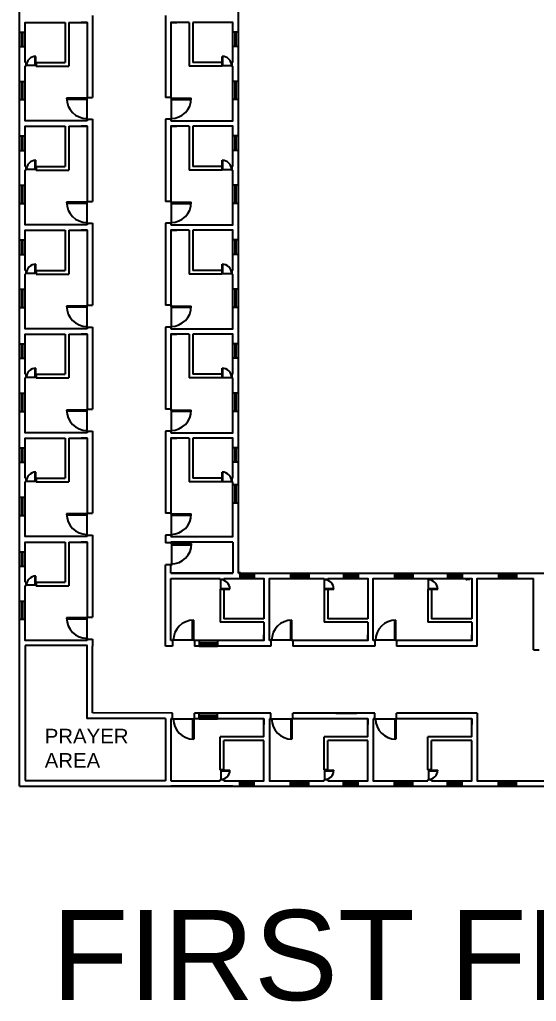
# Model space of a CAD drawing. Header units: inches. Extents: x 2900 to 18472, y 1216 to 4690.
# Drawn here: x 8140 to 8990, y 1216 to 2832 of the extents above; entities that cross this region are included whole.
import ezdxf

# ---------------------------------------------------------------- set-up
doc = ezdxf.new("R2010")
doc.units = ezdxf.units.IN
doc.header["$MEASUREMENT"] = 0
for name, color, linetype in [('Door', 32, 'Continuous'), ('Stairs', 3, 'Continuous'), ('Ventilator', 160, 'Continuous'), ('Windows', 10, 'Continuous')]:
    doc.layers.add(name, color=color, linetype=linetype)
doc.styles.get("Standard").update_dxf_attribs({"font": 'arial.ttf'})

msp = doc.modelspace()

# ---------------------------------------------------------------- linework, layer by layer
for p, q in [((8139.7523, 1570.4378), (8139.7523, 4570.8757)), ((8499.7523, 2032), (8499.7523, 4179.1055)), ((8214.7523, 2827), (8214.7523, 2761)), ((8220.7523, 2827), (8220.7523, 2755)), ((8250.7523, 2827), (8241.2047, 2827)), ((8388.7523, 2827), (8398.2999, 2827)), ((8418.7523, 2827), (8418.7523, 2755)), ((8424.7523, 2827), (8424.7523, 2761)), ((8148.7523, 2761), (8150.2191, 2761)), ((8148.7523, 2755), (8150.2191, 2755)), ((8150.2191, 2761), (8150.2191, 2755)), ((8166.7523, 2761), (8214.7523, 2761)), ((8166.7523, 2761), (8166.7523, 2755)), ((8166.7523, 2755), (8220.7523, 2755)), ((8472.7523, 2755), (8418.7523, 2755)), ((8472.7523, 2761), (8424.7523, 2761)), ((8472.7523, 2761), (8472.7523, 2755)), ((8490.7523, 2761), (8489.2855, 2761)), ((8489.2855, 2761), (8489.2855, 2755)), ((8490.7523, 2755), (8489.2855, 2755)), ((8250.7523, 2703.494), (8259.7523, 2703.494)), ((8388.7523, 2703.494), (8379.7523, 2703.494)), ((8250.7523, 2667.494), (8259.7523, 2667.494)), ((8388.7523, 2667.494), (8379.7523, 2667.494)), ((8214.7523, 2656), (8214.7523, 2590)), ((8220.7523, 2656), (8220.7523, 2584)), ((8250.7523, 2656), (8241.2047, 2656)), ((8388.7523, 2656), (8398.2999, 2656)), ((8418.7523, 2656), (8418.7523, 2584)), ((8424.7523, 2656), (8424.7523, 2590)), ((8148.7523, 2590), (8150.2191, 2590)), ((8150.2191, 2590), (8150.2191, 2584)), ((8166.7523, 2590), (8214.7523, 2590)), ((8166.7523, 2590), (8166.7523, 2584)), ((8472.7523, 2590), (8424.7523, 2590)), ((8472.7523, 2590), (8472.7523, 2584)), ((8490.7523, 2590), (8489.2855, 2590)), ((8489.2855, 2590), (8489.2855, 2584)), ((8148.7523, 2584), (8150.2191, 2584)), ((8166.7523, 2584), (8220.7523, 2584)), ((8472.7523, 2584), (8418.7523, 2584)), ((8490.7523, 2584), (8489.2855, 2584)), ((8250.7523, 2532.494), (8259.7523, 2532.494)), ((8388.7523, 2532.494), (8379.7523, 2532.494)), ((8250.7523, 2496.494), (8259.7523, 2496.494)), ((8388.7523, 2496.494), (8379.7523, 2496.494)), ((8214.7523, 2485), (8214.7523, 2419)), ((8220.7523, 2485), (8220.7523, 2413)), ((8250.7523, 2485), (8241.2047, 2485)), ((8388.7523, 2485), (8398.2999, 2485)), ((8418.7523, 2485), (8418.7523, 2413)), ((8424.7523, 2485), (8424.7523, 2419)), ((8148.7523, 2419), (8150.2191, 2419)), ((8148.7523, 2413), (8150.2191, 2413)), ((8150.2191, 2419), (8150.2191, 2413)), ((8166.7523, 2419), (8214.7523, 2419)), ((8166.7523, 2419), (8166.7523, 2413)), ((8166.7523, 2413), (8220.7523, 2413)), ((8472.7523, 2413), (8418.7523, 2413)), ((8472.7523, 2419), (8424.7523, 2419)), ((8472.7523, 2419), (8472.7523, 2413)), ((8490.7523, 2419), (8489.2855, 2419)), ((8489.2855, 2419), (8489.2855, 2413)), ((8490.7523, 2413), (8489.2855, 2413)), ((8250.7523, 2361.494), (8259.7523, 2361.494)), ((8388.7523, 2361.494), (8379.7523, 2361.494)), ((8214.7523, 2314), (8214.7523, 2248)), ((8220.7523, 2314), (8220.7523, 2242)), ((8250.7523, 2314), (8241.2047, 2314)), ((8250.7523, 2325.494), (8259.7523, 2325.494)), ((8388.7523, 2325.494), (8379.7523, 2325.494)), ((8388.7523, 2314), (8398.2999, 2314)), ((8418.7523, 2314), (8418.7523, 2242)), ((8424.7523, 2314), (8424.7523, 2248)), ((8148.7523, 2248), (8150.2191, 2248)), ((8150.2191, 2248), (8150.2191, 2242)), ((8166.7523, 2248), (8214.7523, 2248)), ((8166.7523, 2248), (8166.7523, 2242)), ((8472.7523, 2248), (8424.7523, 2248)), ((8472.7523, 2248), (8472.7523, 2242)), ((8490.7523, 2248), (8489.2855, 2248)), ((8489.2855, 2248), (8489.2855, 2242)), ((8148.7523, 2242), (8150.2191, 2242)), ((8166.7523, 2242), (8220.7523, 2242)), ((8472.7523, 2242), (8418.7523, 2242)), ((8490.7523, 2242), (8489.2855, 2242)), ((8250.7523, 2190.494), (8259.7523, 2190.494)), ((8388.7523, 2190.494), (8379.7523, 2190.494)), ((8250.7523, 2154.494), (8259.7523, 2154.494)), ((8388.7523, 2154.494), (8379.7523, 2154.494)), ((8214.7523, 2143), (8214.7523, 2077)), ((8220.7523, 2143), (8220.7523, 2071)), ((8250.7523, 2143), (8241.2047, 2143)), ((8388.7523, 2143), (8398.2999, 2143)), ((8418.7523, 2143), (8418.7523, 2071)), ((8424.7523, 2143), (8424.7523, 2077)), ((8148.7523, 2077), (8150.2191, 2077)), ((8148.7523, 2071), (8150.2191, 2071)), ((8150.2191, 2077), (8150.2191, 2071)), ((8166.7523, 2077), (8214.7523, 2077)), ((8166.7523, 2077), (8166.7523, 2071)), ((8166.7523, 2071), (8220.7523, 2071)), ((8472.7523, 2071), (8418.7523, 2071)), ((8472.7523, 2077), (8424.7523, 2077)), ((8472.7523, 2077), (8472.7523, 2071)), ((8490.7523, 2077), (8489.2855, 2077)), ((8489.2855, 2077), (8489.2855, 2071)), ((8490.7523, 2071), (8489.2855, 2071)), ((8250.7523, 2019.494), (8259.7523, 2019.494)), ((8388.7523, 2019.494), (8379.7523, 2019.494)), ((8499.7523, 2015.9619), (8499.7523, 2023)), ((8214.7523, 1972), (8214.7523, 1906)), ((8220.7523, 1972), (8220.7523, 1900)), ((8250.7523, 1972), (8241.2047, 1972)), ((8250.7523, 1983.494), (8259.7523, 1983.494)), ((8388.7523, 1983.494), (8379.7523, 1983.494)), ((8388.7523, 1970.778), (8379.7523, 1970.778)), ((8388.7523, 1972), (8398.2999, 1972)), ((8388.7523, 1972), (8388.7523, 1970.778)), ((8490.7523, 1972), (8490.7523, 1921)), ((8379.7523, 1912), (8379.7523, 1934.778)), ((8389.2576, 1934.778), (8379.7523, 1934.778)), ((8388.7523, 1921), (8388.7523, 1934.778)), ((8148.7523, 1906), (8150.2191, 1906)), ((8150.2191, 1906), (8150.2191, 1900)), ((8166.7523, 1906), (8214.7523, 1906)), ((8166.7523, 1906), (8166.7523, 1900)), ((8490.7523, 1921), (8388.7523, 1921)), ((8388.7523, 1810), (8388.7523, 1912)), ((8469.7523, 1912), (8469.7523, 1910.5332)), ((8475.7523, 1910.5332), (8469.7523, 1910.5332)), ((8475.7523, 1912), (8475.7523, 1910.5332)), ((8640.7523, 1912), (8640.7523, 1910.5332)), ((8646.7523, 1910.5332), (8640.7523, 1910.5332)), ((8646.7523, 1912), (8646.7523, 1910.5332)), ((8811.7523, 1912), (8811.7523, 1910.5332)), ((8817.7523, 1910.5332), (8811.7523, 1910.5332)), ((8817.7523, 1912), (8817.7523, 1910.5332)), ((8874.7523, 1912), (8874.7523, 1910.5332)), ((8880.7523, 1910.5332), (8874.7523, 1910.5332)), ((8880.7523, 1912), (8883.7523, 1912)), ((8880.7523, 1912), (8880.7523, 1910.5332)), ((8892.7523, 1912), (8985.7523, 1912)), ((8148.7523, 1900), (8150.2191, 1900)), ((8166.7523, 1900), (8220.7523, 1900)), ((8469.7523, 1894), (8469.7523, 1840)), ((8475.7523, 1894), (8469.7523, 1894)), ((8475.7523, 1894), (8475.7523, 1846)), ((8640.7523, 1894), (8640.7523, 1840)), ((8646.7523, 1894), (8640.7523, 1894)), ((8646.7523, 1894), (8646.7523, 1846)), ((8811.7523, 1894), (8811.7523, 1840)), ((8817.7523, 1894), (8811.7523, 1894)), ((8817.7523, 1894), (8817.7523, 1846)), ((8250.7523, 1848.494), (8259.7523, 1848.494)), ((8541.7523, 1846), (8475.7523, 1846)), ((8712.7523, 1846), (8646.7523, 1846)), ((8883.7523, 1846), (8817.7523, 1846)), ((8541.7523, 1840), (8469.7523, 1840)), ((8712.7523, 1840), (8640.7523, 1840)), ((8883.7523, 1840), (8811.7523, 1840)), ((8250.7523, 1812.494), (8259.7523, 1812.494)), ((8391.4677, 1810), (8391.4677, 1801)), ((8427.4677, 1810), (8427.4677, 1801)), ((8541.7523, 1810), (8541.7523, 1819.5476)), ((8553.2463, 1810), (8553.2463, 1801)), ((8589.2463, 1810), (8589.2463, 1801)), ((8712.7523, 1810), (8712.7523, 1819.5476)), ((8724.2463, 1810), (8724.2463, 1801)), ((8724.2463, 1810), (8724.2463, 1801)), ((8760.2463, 1810), (8760.2463, 1801)), ((8883.7523, 1810), (8883.7523, 1819.5476)), ((8148.7523, 1801.8757), (8148.7523, 1579.8757)), ((8388.7523, 1681.4378), (8388.7523, 1579.4378)), ((8391.4677, 1681.4378), (8391.4677, 1690.4378)), ((8427.4677, 1681.4378), (8427.4677, 1690.4378)), ((8541.7523, 1681.4378), (8541.7523, 1671.8903)), ((8553.2463, 1681.4378), (8553.2463, 1690.4378)), ((8589.2463, 1681.4378), (8589.2463, 1690.4378)), ((8660.2534, 1690.4378), (8694.5433, 1690.4378)), ((8712.7523, 1681.4378), (8712.7523, 1671.8903)), ((8724.2463, 1681.4378), (8724.2463, 1690.4378)), ((8760.2463, 1681.4378), (8760.2463, 1690.4378)), ((8883.7523, 1681.4378), (8883.7523, 1671.8903)), ((8541.7523, 1651.4378), (8469.7523, 1651.4378)), ((8469.7523, 1597.4378), (8469.7523, 1651.4378)), ((8712.7523, 1651.4378), (8640.7523, 1651.4378)), ((8640.7523, 1597.4378), (8640.7523, 1651.4378)), ((8883.7523, 1651.4378), (8811.7523, 1651.4378)), ((8811.7523, 1597.4378), (8811.7523, 1651.4378)), ((8541.7523, 1645.4378), (8475.7523, 1645.4378)), ((8475.7523, 1597.4378), (8475.7523, 1645.4378)), ((8712.7523, 1645.4378), (8646.7523, 1645.4378)), ((8646.7523, 1597.4378), (8646.7523, 1645.4378)), ((8883.7523, 1645.4378), (8817.7523, 1645.4378)), ((8817.7523, 1597.4378), (8817.7523, 1645.4378)), ((8475.7523, 1597.4378), (8469.7523, 1597.4378)), ((8646.7523, 1597.4378), (8640.7523, 1597.4378)), ((8817.7523, 1597.4378), (8811.7523, 1597.4378)), ((8148.7523, 1579.8757), (8379.7523, 1579.8757)), ((8490.7523, 1570.4378), (8388.7523, 1570.4378)), ((8469.7523, 1579.4378), (8469.7523, 1580.9046)), ((8475.7523, 1580.9046), (8469.7523, 1580.9046)), ((8475.7523, 1579.4378), (8475.7523, 1580.9046)), ((8640.7523, 1579.4378), (8640.7523, 1580.9046)), ((8646.7523, 1580.9046), (8640.7523, 1580.9046)), ((8646.7523, 1579.4378), (8646.7523, 1580.9046)), ((8811.7523, 1579.4378), (8811.7523, 1580.9046)), ((8817.7523, 1580.9046), (8811.7523, 1580.9046)), ((8817.7523, 1579.4378), (8817.7523, 1580.9046)), ((8892.7523, 1579.4378), (9004.9898, 1579.4378))]:
    msp.add_line(p, q)
for points in [[(8139.7523, 2827), (8139.7523, 2998)], [(8499.7523, 2827), (8499.7523, 2998)], [(8139.7523, 2656), (8139.7523, 2827)], [(8148.7523, 2761), (8148.7523, 2827), (8178.7523, 2827)], [(8148.7523, 2827), (8214.7523, 2827)], [(8175.2975, 2827), (8178.7523, 2827)], [(8220.7523, 2827), (8250.7523, 2827)], [(8241.2047, 2827), (8250.7523, 2827), (8250.7523, 2755)], [(8259.7523, 2838.494), (8259.7523, 2827)], [(8259.7523, 2827), (8259.7523, 2703.494)], [(8379.7523, 2838.494), (8379.7523, 2827)], [(8379.7523, 2827), (8379.7523, 2703.494)], [(8418.7523, 2827), (8388.7523, 2827)], [(8398.2999, 2827), (8388.7523, 2827), (8388.7523, 2755)], [(8490.7523, 2827), (8424.7523, 2827)], [(8490.7523, 2761), (8490.7523, 2827), (8460.7523, 2827)], [(8464.2071, 2827), (8460.7523, 2827)], [(8499.7523, 2656), (8499.7523, 2827)], [(8250.7523, 2665), (8148.7523, 2665), (8148.7523, 2755)], [(8250.7523, 2755), (8250.7523, 2702.2721)], [(8388.7523, 2665), (8490.7523, 2665), (8490.7523, 2755)], [(8388.7523, 2755), (8388.7523, 2702.2721)], [(8250.7523, 2668.6953), (8250.7523, 2665)], [(8259.7523, 2667.494), (8259.7523, 2656)], [(8379.7523, 2667.494), (8379.7523, 2656)], [(8388.7523, 2668.6953), (8388.7523, 2665)], [(8139.7523, 2485), (8139.7523, 2656)], [(8148.7523, 2590), (8148.7523, 2656), (8178.7523, 2656)], [(8148.7523, 2656), (8214.7523, 2656)], [(8175.2975, 2656), (8178.7523, 2656)], [(8220.7523, 2656), (8250.7523, 2656)], [(8241.2047, 2656), (8250.7523, 2656), (8250.7523, 2584)], [(8259.7523, 2656), (8259.7523, 2532.494)], [(8379.7523, 2656), (8379.7523, 2532.494)], [(8418.7523, 2656), (8388.7523, 2656)], [(8398.2999, 2656), (8388.7523, 2656), (8388.7523, 2584)], [(8490.7523, 2656), (8424.7523, 2656)], [(8490.7523, 2590), (8490.7523, 2656), (8460.7523, 2656)], [(8464.2071, 2656), (8460.7523, 2656)], [(8499.7523, 2485), (8499.7523, 2656)], [(8250.7523, 2494), (8148.7523, 2494), (8148.7523, 2584)], [(8250.7523, 2584), (8250.7523, 2531.2721)], [(8388.7523, 2494), (8490.7523, 2494), (8490.7523, 2584)], [(8388.7523, 2584), (8388.7523, 2531.2721)], [(8250.7523, 2497.6953), (8250.7523, 2494)], [(8259.7523, 2496.494), (8259.7523, 2485)], [(8379.7523, 2496.494), (8379.7523, 2485)], [(8388.7523, 2497.6953), (8388.7523, 2494)], [(8139.7523, 2314), (8139.7523, 2485)], [(8148.7523, 2419), (8148.7523, 2485), (8178.7523, 2485)], [(8148.7523, 2485), (8214.7523, 2485)], [(8175.2975, 2485), (8178.7523, 2485)], [(8220.7523, 2485), (8250.7523, 2485)], [(8241.2047, 2485), (8250.7523, 2485), (8250.7523, 2413)], [(8259.7523, 2485), (8259.7523, 2361.494)], [(8379.7523, 2485), (8379.7523, 2361.494)], [(8418.7523, 2485), (8388.7523, 2485)], [(8398.2999, 2485), (8388.7523, 2485), (8388.7523, 2413)], [(8490.7523, 2485), (8424.7523, 2485)], [(8490.7523, 2419), (8490.7523, 2485), (8460.7523, 2485)], [(8464.2071, 2485), (8460.7523, 2485)], [(8499.7523, 2314), (8499.7523, 2485)], [(8250.7523, 2323), (8148.7523, 2323), (8148.7523, 2413)], [(8250.7523, 2413), (8250.7523, 2360.2721)], [(8388.7523, 2323), (8490.7523, 2323), (8490.7523, 2413)], [(8388.7523, 2413), (8388.7523, 2360.2721)], [(8250.7523, 2326.6953), (8250.7523, 2323)], [(8388.7523, 2326.6953), (8388.7523, 2323)], [(8139.7523, 2143), (8139.7523, 2314)], [(8148.7523, 2248), (8148.7523, 2314), (8178.7523, 2314)], [(8148.7523, 2314), (8214.7523, 2314)], [(8175.2975, 2314), (8178.7523, 2314)], [(8220.7523, 2314), (8250.7523, 2314)], [(8241.2047, 2314), (8250.7523, 2314), (8250.7523, 2242)], [(8259.7523, 2325.494), (8259.7523, 2314)], [(8259.7523, 2314), (8259.7523, 2190.494)], [(8379.7523, 2325.494), (8379.7523, 2314)], [(8379.7523, 2314), (8379.7523, 2190.494)], [(8418.7523, 2314), (8388.7523, 2314)], [(8398.2999, 2314), (8388.7523, 2314), (8388.7523, 2242)], [(8490.7523, 2314), (8424.7523, 2314)], [(8490.7523, 2248), (8490.7523, 2314), (8460.7523, 2314)], [(8464.2071, 2314), (8460.7523, 2314)], [(8499.7523, 2143), (8499.7523, 2314)], [(8250.7523, 2152), (8148.7523, 2152), (8148.7523, 2242)], [(8250.7523, 2242), (8250.7523, 2189.2721)], [(8388.7523, 2152), (8490.7523, 2152), (8490.7523, 2242)], [(8388.7523, 2242), (8388.7523, 2189.2721)], [(8250.7523, 2155.6953), (8250.7523, 2152)], [(8259.7523, 2154.494), (8259.7523, 2143)], [(8379.7523, 2154.494), (8379.7523, 2143)], [(8388.7523, 2155.6953), (8388.7523, 2152)], [(8139.7523, 1972), (8139.7523, 2143)], [(8148.7523, 2077), (8148.7523, 2143), (8178.7523, 2143)], [(8148.7523, 2143), (8214.7523, 2143)], [(8175.2975, 2143), (8178.7523, 2143)], [(8220.7523, 2143), (8250.7523, 2143)], [(8241.2047, 2143), (8250.7523, 2143), (8250.7523, 2071)], [(8259.7523, 2143), (8259.7523, 2019.494)], [(8379.7523, 2143), (8379.7523, 2019.494)], [(8418.7523, 2143), (8388.7523, 2143)], [(8398.2999, 2143), (8388.7523, 2143), (8388.7523, 2071)], [(8490.7523, 2143), (8424.7523, 2143)], [(8490.7523, 2077), (8490.7523, 2143), (8460.7523, 2143)], [(8464.2071, 2143), (8460.7523, 2143)], [(8499.7523, 2032), (8499.7523, 2143)], [(8250.7523, 1981), (8148.7523, 1981), (8148.7523, 2071)], [(8250.7523, 2071), (8250.7523, 2018.2721)], [(8388.7523, 1981), (8490.7523, 1981), (8490.7523, 2071)], [(8388.7523, 2071), (8388.7523, 2018.2721)], [(8499.7523, 1921), (8499.7523, 2032)], [(8139.7523, 1801), (8139.7523, 1972)], [(8148.7523, 1906), (8148.7523, 1972), (8178.7523, 1972)], [(8148.7523, 1972), (8214.7523, 1972)], [(8175.2975, 1972), (8178.7523, 1972)], [(8220.7523, 1972), (8250.7523, 1972)], [(8241.2047, 1972), (8250.7523, 1972), (8250.7523, 1900)], [(8250.7523, 1984.6953), (8250.7523, 1981)], [(8259.7523, 1983.494), (8259.7523, 1972)], [(8259.7523, 1972), (8259.7523, 1848.494)], [(8379.7523, 1983.494), (8379.7523, 1970.778)], [(8388.7523, 1984.6953), (8388.7523, 1981)], [(8490.7523, 1972), (8388.7523, 1972)], [(8418.7523, 1972), (8388.7523, 1972)], [(8464.2071, 1972), (8460.7523, 1972)], [(8379.7523, 1801), (8379.7523, 1912)], [(8388.7523, 1921), (8490.7523, 1921)], [(8388.7523, 1912), (8469.7523, 1912)], [(8475.7523, 1912), (8541.7523, 1912), (8541.7523, 1882)], [(8503.4476, 1921), (8499.7523, 1921)], [(8499.7523, 1921), (8541.7523, 1921)], [(8541.7523, 1921), (8712.7523, 1921)], [(8541.7523, 1912), (8541.7523, 1846)], [(8550.7523, 1810), (8550.7523, 1912), (8640.7523, 1912)], [(8646.7523, 1912), (8712.7523, 1912), (8712.7523, 1882)], [(8712.7523, 1921), (8883.7523, 1921)], [(8712.7523, 1912), (8712.7523, 1846)], [(8721.7523, 1810), (8721.7523, 1912), (8811.7523, 1912)], [(8721.7523, 1810), (8721.7523, 1912), (8811.7523, 1912)], [(8817.7523, 1912), (8883.7523, 1912), (8883.7523, 1882)], [(8883.7523, 1921), (9195.7523, 1921)], [(8883.7523, 1912), (8883.7523, 1846)], [(8892.7523, 1912), (8985.7523, 1912)], [(8892.7523, 1801), (8892.7523, 1912), (8982.7523, 1912)], [(8250.7523, 1810), (8148.7523, 1810), (8148.7523, 1900)], [(8250.7523, 1900), (8250.7523, 1847.2721)], [(8541.7523, 1885.4548), (8541.7523, 1882)], [(8712.7523, 1885.4548), (8712.7523, 1882)], [(8883.7523, 1885.4548), (8883.7523, 1882)], [(8541.7523, 1840), (8541.7523, 1810)], [(8712.7523, 1840), (8712.7523, 1810)], [(8883.7523, 1840), (8883.7523, 1810)], [(8250.7523, 1813.6953), (8250.7523, 1810)], [(8259.7523, 1812.494), (8259.7523, 1801)], [(8391.4677, 1810), (8388.7523, 1810)], [(8469.7523, 1810), (8427.4677, 1810)], [(8541.7523, 1819.5476), (8541.7523, 1810), (8469.7523, 1810)], [(8554.4476, 1810), (8550.7523, 1810)], [(8640.7523, 1810), (8588.0244, 1810)], [(8712.7523, 1819.5476), (8712.7523, 1810), (8640.7523, 1810)], [(8725.4476, 1810), (8721.7523, 1810)], [(8725.4476, 1810), (8721.7523, 1810)], [(8811.7523, 1810), (8759.0244, 1810)], [(8883.7523, 1819.5476), (8883.7523, 1810), (8811.7523, 1810)], [(8379.7523, 1681.8757), (8250.7523, 1681.8757), (8250.7523, 1801.8757), (8148.7523, 1801.8757)], [(8259.7523, 1690.8757), (8259.7523, 1801)], [(8391.4677, 1801), (8379.7523, 1801)], [(8541.7523, 1801), (8427.4677, 1801)], [(8553.2463, 1801), (8541.7523, 1801)], [(8712.7523, 1801), (8589.2463, 1801)], [(8724.2463, 1801), (8712.7523, 1801)], [(8883.7523, 1801), (8760.2463, 1801)], [(8892.7523, 1801), (8883.7523, 1801)], [(8391.4677, 1690.4378), (8259.7523, 1690.8757)], [(8379.7523, 1681.8757), (8379.7523, 1579.4378)], [(8391.4677, 1681.4378), (8388.7523, 1681.4378)], [(8541.7523, 1690.4378), (8427.4677, 1690.4378)], [(8469.7523, 1681.4378), (8427.4677, 1681.4378)], [(8541.7523, 1671.8903), (8541.7523, 1681.4378), (8469.7523, 1681.4378)], [(8553.2463, 1690.4378), (8541.7523, 1690.4378)], [(8541.7523, 1651.4378), (8541.7523, 1681.4378)], [(8550.7523, 1681.4378), (8550.7523, 1579.4378), (8640.7523, 1579.4378)], [(8554.4476, 1681.4378), (8550.7523, 1681.4378)], [(8640.7523, 1681.4378), (8588.0244, 1681.4378)], [(8712.7523, 1690.4378), (8589.2463, 1690.4378)], [(8712.7523, 1671.8903), (8712.7523, 1681.4378), (8640.7523, 1681.4378)], [(8724.2463, 1690.4378), (8712.7523, 1690.4378)], [(8712.7523, 1651.4378), (8712.7523, 1681.4378)], [(8721.7523, 1681.4378), (8721.7523, 1579.4378), (8811.7523, 1579.4378)], [(8725.4476, 1681.4378), (8721.7523, 1681.4378)], [(8811.7523, 1681.4378), (8759.0244, 1681.4378)], [(8883.7523, 1690.4378), (8760.2463, 1690.4378)], [(8892.7523, 1690.4378), (8760.2463, 1690.4378)], [(8883.7523, 1671.8903), (8883.7523, 1681.4378), (8811.7523, 1681.4378)], [(8883.7523, 1651.4378), (8883.7523, 1681.4378)], [(8892.7523, 1690.4378), (8892.7523, 1579.4378), (8982.7523, 1579.4378)], [(8541.7523, 1579.4378), (8541.7523, 1645.4378)], [(8712.7523, 1579.4378), (8712.7523, 1645.4378)], [(8883.7523, 1579.4378), (8883.7523, 1645.4378)], [(8475.7523, 1579.4378), (8541.7523, 1579.4378), (8541.7523, 1609.4378)], [(8541.7523, 1605.983), (8541.7523, 1609.4378)], [(8646.7523, 1579.4378), (8712.7523, 1579.4378), (8712.7523, 1609.4378)], [(8712.7523, 1605.983), (8712.7523, 1609.4378)], [(8817.7523, 1579.4378), (8883.7523, 1579.4378), (8883.7523, 1609.4378)], [(8883.7523, 1605.983), (8883.7523, 1609.4378)], [(8139.7523, 1570.4378), (8541.7523, 1570.4378)], [(8139.7523, 1570.4378), (8541.7523, 1570.4378)], [(8388.7523, 1579.4378), (8469.7523, 1579.4378)], [(8541.7523, 1570.4378), (8712.7523, 1570.4378)], [(8712.7523, 1570.4378), (8883.7523, 1570.4378)], [(8883.7523, 1570.4378), (9184.755, 1570.4378)]]:
    msp.add_lwpolyline(points)
at = {"layer": 'Door'}
for p, q in [((8165.2726, 2755.9093), (8165.2726, 2771.0975)), ((8166.1911, 2755.9093), (8166.1911, 2771.0975)), ((8473.3135, 2755.9093), (8473.3135, 2771.0975)), ((8474.232, 2755.9093), (8474.232, 2771.0975)), ((8166.1911, 2755.9093), (8150.7803, 2755.9093)), ((8473.3135, 2755.9093), (8488.7243, 2755.9093)), ((8250.247, 2702.2721), (8217.1756, 2702.2721)), ((8250.247, 2700.2721), (8217.1756, 2700.2721)), ((8250.247, 2702.2721), (8250.247, 2668.716)), ((8389.2576, 2702.2721), (8422.3291, 2702.2721)), ((8389.2576, 2702.2721), (8389.2576, 2668.716)), ((8389.2576, 2700.2721), (8422.3291, 2700.2721)), ((8166.1911, 2584.9093), (8150.7803, 2584.9093)), ((8165.2726, 2584.9093), (8165.2726, 2600.0975)), ((8166.1911, 2584.9093), (8166.1911, 2600.0975)), ((8473.3135, 2584.9093), (8473.3135, 2600.0975)), ((8473.3135, 2584.9093), (8488.7243, 2584.9093)), ((8474.232, 2584.9093), (8474.232, 2600.0975)), ((8250.247, 2531.2721), (8217.1756, 2531.2721)), ((8250.247, 2529.2721), (8217.1756, 2529.2721)), ((8250.247, 2531.2721), (8250.247, 2497.716)), ((8389.2576, 2531.2721), (8422.3291, 2531.2721)), ((8389.2576, 2531.2721), (8389.2576, 2497.716)), ((8389.2576, 2529.2721), (8422.3291, 2529.2721)), ((8165.2726, 2413.9093), (8165.2726, 2429.0975)), ((8166.1911, 2413.9093), (8166.1911, 2429.0975)), ((8473.3135, 2413.9093), (8473.3135, 2429.0975)), ((8474.232, 2413.9093), (8474.232, 2429.0975)), ((8166.1911, 2413.9093), (8150.7803, 2413.9093)), ((8473.3135, 2413.9093), (8488.7243, 2413.9093)), ((8250.247, 2360.2721), (8217.1756, 2360.2721)), ((8250.247, 2358.2721), (8217.1756, 2358.2721)), ((8250.247, 2360.2721), (8250.247, 2326.716)), ((8389.2576, 2360.2721), (8422.3291, 2360.2721)), ((8389.2576, 2360.2721), (8389.2576, 2326.716)), ((8389.2576, 2358.2721), (8422.3291, 2358.2721)), ((8165.2726, 2242.9093), (8165.2726, 2258.0975)), ((8166.1911, 2242.9093), (8166.1911, 2258.0975)), ((8473.3135, 2242.9093), (8473.3135, 2258.0975)), ((8474.232, 2242.9093), (8474.232, 2258.0975)), ((8166.1911, 2242.9093), (8150.7803, 2242.9093)), ((8473.3135, 2242.9093), (8488.7243, 2242.9093)), ((8250.247, 2189.2721), (8217.1756, 2189.2721)), ((8250.247, 2187.2721), (8217.1756, 2187.2721)), ((8250.247, 2189.2721), (8250.247, 2155.716)), ((8389.2576, 2189.2721), (8422.3291, 2189.2721)), ((8389.2576, 2189.2721), (8389.2576, 2155.716)), ((8389.2576, 2187.2721), (8422.3291, 2187.2721)), ((8165.2726, 2071.9093), (8165.2726, 2087.0975)), ((8166.1911, 2071.9093), (8166.1911, 2087.0975)), ((8473.3135, 2071.9093), (8473.3135, 2087.0975)), ((8474.232, 2071.9093), (8474.232, 2087.0975)), ((8166.1911, 2071.9093), (8150.7803, 2071.9093)), ((8473.3135, 2071.9093), (8488.7243, 2071.9093)), ((8250.247, 2018.2721), (8217.1756, 2018.2721)), ((8250.247, 2016.2721), (8217.1756, 2016.2721)), ((8250.247, 2018.2721), (8250.247, 1984.716)), ((8389.2576, 2018.2721), (8422.3291, 2018.2721)), ((8389.2576, 2018.2721), (8389.2576, 1984.716)), ((8389.2576, 2016.2721), (8422.3291, 2016.2721)), ((8389.7629, 1969.5561), (8422.8343, 1969.5561)), ((8389.7629, 1969.5561), (8389.7629, 1936)), ((8389.7629, 1967.5561), (8422.8343, 1967.5561)), ((8165.2726, 1900.9093), (8165.2726, 1916.0975)), ((8166.1911, 1900.9093), (8166.1911, 1916.0975)), ((8470.6616, 1894.5612), (8470.6616, 1909.972)), ((8641.6616, 1894.5612), (8641.6616, 1909.972)), ((8721.7523, 1912), (8883.7523, 1912)), ((8812.6616, 1894.5612), (8812.6616, 1909.972)), ((8892.7523, 1912), (8957.7142, 1912)), ((8166.1911, 1900.9093), (8150.7803, 1900.9093)), ((8470.6616, 1895.4797), (8485.8498, 1895.4797)), ((8470.6616, 1894.5612), (8485.8498, 1894.5612)), ((8641.6616, 1895.4797), (8656.8498, 1895.4797)), ((8641.6616, 1894.5612), (8656.8498, 1894.5612)), ((8812.6616, 1895.4797), (8827.8498, 1895.4797)), ((8812.6616, 1894.5612), (8827.8498, 1894.5612)), ((8250.247, 1847.2721), (8217.1756, 1847.2721)), ((8250.247, 1845.2721), (8217.1756, 1845.2721)), ((8250.247, 1847.2721), (8250.247, 1813.716)), ((8424.2458, 1810.5053), (8424.2458, 1843.5767)), ((8426.2458, 1810.5053), (8426.2458, 1843.5767)), ((8586.0244, 1810.5053), (8586.0244, 1843.5767)), ((8588.0244, 1810.5053), (8588.0244, 1843.5767)), ((8757.0244, 1810.5053), (8757.0244, 1843.5767)), ((8759.0244, 1810.5053), (8759.0244, 1843.5767)), ((8426.2458, 1810.5053), (8392.6897, 1810.5053)), ((8588.0244, 1810.5053), (8554.4683, 1810.5053)), ((8759.0244, 1810.5053), (8725.4683, 1810.5053)), ((8426.2458, 1680.9325), (8392.6897, 1680.9325)), ((8424.2458, 1680.9325), (8424.2458, 1647.8611)), ((8426.2458, 1680.9325), (8426.2458, 1647.8611)), ((8588.0244, 1680.9325), (8554.4683, 1680.9325)), ((8586.0244, 1680.9325), (8586.0244, 1647.8611)), ((8588.0244, 1680.9325), (8588.0244, 1647.8611)), ((8759.0244, 1680.9325), (8725.4683, 1680.9325)), ((8757.0244, 1680.9325), (8757.0244, 1647.8611)), ((8759.0244, 1680.9325), (8759.0244, 1647.8611)), ((8470.6616, 1596.8767), (8485.8498, 1596.8767)), ((8470.6616, 1596.8767), (8470.6616, 1581.4658)), ((8470.6616, 1595.9581), (8485.8498, 1595.9581)), ((8641.6616, 1596.8767), (8656.8498, 1596.8767)), ((8641.6616, 1596.8767), (8641.6616, 1581.4658)), ((8641.6616, 1595.9581), (8656.8498, 1595.9581)), ((8812.6616, 1596.8767), (8827.8498, 1596.8767)), ((8812.6616, 1596.8767), (8812.6616, 1581.4658)), ((8812.6616, 1595.9581), (8827.8498, 1595.9581))]:
    msp.add_line(p, q, dxfattribs=at)
for points in [[(8150.7803, 2756.1413), (8150.7803, 2755.6772), (8150.2191, 2755.6772), (8150.2191, 2756.1413)], [(8166.7523, 2756.1413), (8166.7523, 2755.6772), (8166.1911, 2755.6772), (8166.1911, 2756.1413)], [(8472.7523, 2756.1413), (8472.7523, 2755.6772), (8473.3135, 2755.6772), (8473.3135, 2756.1413)], [(8488.7243, 2756.1413), (8488.7243, 2755.6772), (8489.2855, 2755.6772), (8489.2855, 2756.1413)], [(8249.7417, 2703.494), (8250.7523, 2703.494), (8250.7523, 2702.2721), (8249.7417, 2702.2721)], [(8389.7629, 2703.494), (8388.7523, 2703.494), (8388.7523, 2702.2721), (8389.7629, 2702.2721)], [(8249.7417, 2668.716), (8250.7523, 2668.716), (8250.7523, 2667.494), (8249.7417, 2667.494)], [(8389.7629, 2668.716), (8388.7523, 2668.716), (8388.7523, 2667.494), (8389.7629, 2667.494)], [(8150.7803, 2585.1413), (8150.7803, 2584.6772), (8150.2191, 2584.6772), (8150.2191, 2585.1413)], [(8166.7523, 2585.1413), (8166.7523, 2584.6772), (8166.1911, 2584.6772), (8166.1911, 2585.1413)], [(8472.7523, 2585.1413), (8472.7523, 2584.6772), (8473.3135, 2584.6772), (8473.3135, 2585.1413)], [(8488.7243, 2585.1413), (8488.7243, 2584.6772), (8489.2855, 2584.6772), (8489.2855, 2585.1413)], [(8249.7417, 2532.494), (8250.7523, 2532.494), (8250.7523, 2531.2721), (8249.7417, 2531.2721)], [(8389.7629, 2532.494), (8388.7523, 2532.494), (8388.7523, 2531.2721), (8389.7629, 2531.2721)], [(8249.7417, 2497.716), (8250.7523, 2497.716), (8250.7523, 2496.494), (8249.7417, 2496.494)], [(8389.7629, 2497.716), (8388.7523, 2497.716), (8388.7523, 2496.494), (8389.7629, 2496.494)], [(8150.7803, 2414.1413), (8150.7803, 2413.6772), (8150.2191, 2413.6772), (8150.2191, 2414.1413)], [(8166.7523, 2414.1413), (8166.7523, 2413.6772), (8166.1911, 2413.6772), (8166.1911, 2414.1413)], [(8472.7523, 2414.1413), (8472.7523, 2413.6772), (8473.3135, 2413.6772), (8473.3135, 2414.1413)], [(8488.7243, 2414.1413), (8488.7243, 2413.6772), (8489.2855, 2413.6772), (8489.2855, 2414.1413)], [(8249.7417, 2361.494), (8250.7523, 2361.494), (8250.7523, 2360.2721), (8249.7417, 2360.2721)], [(8389.7629, 2361.494), (8388.7523, 2361.494), (8388.7523, 2360.2721), (8389.7629, 2360.2721)], [(8249.7417, 2326.716), (8250.7523, 2326.716), (8250.7523, 2325.494), (8249.7417, 2325.494)], [(8389.7629, 2326.716), (8388.7523, 2326.716), (8388.7523, 2325.494), (8389.7629, 2325.494)], [(8150.7803, 2243.1413), (8150.7803, 2242.6772), (8150.2191, 2242.6772), (8150.2191, 2243.1413)], [(8166.7523, 2243.1413), (8166.7523, 2242.6772), (8166.1911, 2242.6772), (8166.1911, 2243.1413)], [(8472.7523, 2243.1413), (8472.7523, 2242.6772), (8473.3135, 2242.6772), (8473.3135, 2243.1413)], [(8488.7243, 2243.1413), (8488.7243, 2242.6772), (8489.2855, 2242.6772), (8489.2855, 2243.1413)], [(8249.7417, 2190.494), (8250.7523, 2190.494), (8250.7523, 2189.2721), (8249.7417, 2189.2721)], [(8389.7629, 2190.494), (8388.7523, 2190.494), (8388.7523, 2189.2721), (8389.7629, 2189.2721)], [(8249.7417, 2155.716), (8250.7523, 2155.716), (8250.7523, 2154.494), (8249.7417, 2154.494)], [(8389.7629, 2155.716), (8388.7523, 2155.716), (8388.7523, 2154.494), (8389.7629, 2154.494)], [(8150.7803, 2072.1413), (8150.7803, 2071.6772), (8150.2191, 2071.6772), (8150.2191, 2072.1413)], [(8166.7523, 2072.1413), (8166.7523, 2071.6772), (8166.1911, 2071.6772), (8166.1911, 2072.1413)], [(8472.7523, 2072.1413), (8472.7523, 2071.6772), (8473.3135, 2071.6772), (8473.3135, 2072.1413)], [(8488.7243, 2072.1413), (8488.7243, 2071.6772), (8489.2855, 2071.6772), (8489.2855, 2072.1413)], [(8249.7417, 2019.494), (8250.7523, 2019.494), (8250.7523, 2018.2721), (8249.7417, 2018.2721)], [(8389.7629, 2019.494), (8388.7523, 2019.494), (8388.7523, 2018.2721), (8389.7629, 2018.2721)], [(8249.7417, 1984.716), (8250.7523, 1984.716), (8250.7523, 1983.494), (8249.7417, 1983.494)], [(8389.7629, 1984.716), (8388.7523, 1984.716), (8388.7523, 1983.494), (8389.7629, 1983.494)], [(8390.2682, 1970.778), (8389.2576, 1970.778), (8389.2576, 1969.5561), (8390.2682, 1969.5561)], [(8390.2682, 1936), (8389.2576, 1936), (8389.2576, 1934.778), (8390.2682, 1934.778)], [(8503.4683, 1922.0106), (8503.4683, 1921), (8502.2463, 1921), (8502.2463, 1922.0106)], [(8470.8936, 1909.972), (8470.4295, 1909.972), (8470.4295, 1910.5332), (8470.8936, 1910.5332)], [(8641.8936, 1909.972), (8641.4295, 1909.972), (8641.4295, 1910.5332), (8641.8936, 1910.5332)], [(8812.8936, 1909.972), (8812.4295, 1909.972), (8812.4295, 1910.5332), (8812.8936, 1910.5332)], [(8875.8936, 1909.972), (8875.4295, 1909.972), (8875.4295, 1910.5332), (8875.8936, 1910.5332)], [(8150.7803, 1901.1413), (8150.7803, 1900.6772), (8150.2191, 1900.6772), (8150.2191, 1901.1413)], [(8166.7523, 1901.1413), (8166.7523, 1900.6772), (8166.1911, 1900.6772), (8166.1911, 1901.1413)], [(8470.8936, 1894), (8470.4295, 1894), (8470.4295, 1894.5612), (8470.8936, 1894.5612)], [(8641.8936, 1894), (8641.4295, 1894), (8641.4295, 1894.5612), (8641.8936, 1894.5612)], [(8812.8936, 1894), (8812.4295, 1894), (8812.4295, 1894.5612), (8812.8936, 1894.5612)], [(8249.7417, 1848.494), (8250.7523, 1848.494), (8250.7523, 1847.2721), (8249.7417, 1847.2721)], [(8249.7417, 1813.716), (8250.7523, 1813.716), (8250.7523, 1812.494), (8249.7417, 1812.494)], [(8391.4677, 1811.0106), (8391.4677, 1810), (8392.6897, 1810), (8392.6897, 1811.0106)], [(8427.4677, 1811.0106), (8427.4677, 1810), (8426.2458, 1810), (8426.2458, 1811.0106)], [(8554.4683, 1811.0106), (8554.4683, 1810), (8553.2463, 1810), (8553.2463, 1811.0106)], [(8589.2463, 1811.0106), (8589.2463, 1810), (8588.0244, 1810), (8588.0244, 1811.0106)], [(8725.4683, 1811.0106), (8725.4683, 1810), (8724.2463, 1810), (8724.2463, 1811.0106)], [(8725.4683, 1811.0106), (8725.4683, 1810), (8724.2463, 1810), (8724.2463, 1811.0106)], [(8760.2463, 1811.0106), (8760.2463, 1810), (8759.0244, 1810), (8759.0244, 1811.0106)], [(8391.4677, 1680.4272), (8391.4677, 1681.4378), (8392.6897, 1681.4378), (8392.6897, 1680.4272)], [(8427.4677, 1680.4272), (8427.4677, 1681.4378), (8426.2458, 1681.4378), (8426.2458, 1680.4272)], [(8554.4683, 1680.4272), (8554.4683, 1681.4378), (8553.2463, 1681.4378), (8553.2463, 1680.4272)], [(8589.2463, 1680.4272), (8589.2463, 1681.4378), (8588.0244, 1681.4378), (8588.0244, 1680.4272)], [(8725.4683, 1680.4272), (8725.4683, 1681.4378), (8724.2463, 1681.4378), (8724.2463, 1680.4272)], [(8760.2463, 1680.4272), (8760.2463, 1681.4378), (8759.0244, 1681.4378), (8759.0244, 1680.4272)], [(8470.8936, 1597.4378), (8470.4295, 1597.4378), (8470.4295, 1596.8767), (8470.8936, 1596.8767)], [(8641.8936, 1597.4378), (8641.4295, 1597.4378), (8641.4295, 1596.8767), (8641.8936, 1596.8767)], [(8812.8936, 1597.4378), (8812.4295, 1597.4378), (8812.4295, 1596.8767), (8812.8936, 1596.8767)], [(8470.8936, 1581.4658), (8470.4295, 1581.4658), (8470.4295, 1580.9046), (8470.8936, 1580.9046)], [(8641.8936, 1581.4658), (8641.4295, 1581.4658), (8641.4295, 1580.9046), (8641.8936, 1580.9046)], [(8812.8936, 1581.4658), (8812.4295, 1581.4658), (8812.4295, 1580.9046), (8812.8936, 1580.9046)]]:
    msp.add_lwpolyline(points, close=True, dxfattribs=at)
for centre, radius, start, end in [((8166.1911, 2755.6772), 15.4203, 90, 180), ((8473.3135, 2755.6772), 15.4203, 0, 90), ((8250.7523, 2702.2721), 33.5767, 180, 270), ((8388.7523, 2702.2721), 33.5767, 270, 0), ((8166.1911, 2584.6772), 15.4203, 90, 180), ((8473.3135, 2584.6772), 15.4203, 0, 90), ((8250.7523, 2531.2721), 33.5767, 180, 270), ((8388.7523, 2531.2721), 33.5767, 270, 0), ((8166.1911, 2413.6772), 15.4203, 90, 180), ((8473.3135, 2413.6772), 15.4203, 0, 90), ((8250.7523, 2360.2721), 33.5767, 180, 270), ((8388.7523, 2360.2721), 33.5767, 270, 0), ((8166.1911, 2242.6772), 15.4203, 90, 180), ((8473.3135, 2242.6772), 15.4203, 0, 90), ((8250.7523, 2189.2721), 33.5767, 180, 270), ((8388.7523, 2189.2721), 33.5767, 270, 0), ((8166.1911, 2071.6772), 15.4203, 90, 180), ((8473.3135, 2071.6772), 15.4203, 0, 90), ((8250.7523, 2018.2721), 33.5767, 180, 270), ((8388.7523, 2018.2721), 33.5767, 270, 0), ((8389.2576, 1969.5561), 33.5767, 270, 0), ((8166.1911, 1900.6772), 15.4203, 90, 180), ((8470.4295, 1894.5612), 15.4203, 0, 90), ((8641.4295, 1894.5612), 15.4203, 0, 90), ((8812.4295, 1894.5612), 15.4203, 0, 90), ((8250.7523, 1847.2721), 33.5767, 180, 270), ((8426.2458, 1810), 33.5767, 90, 180), ((8588.0244, 1810), 33.5767, 90, 180), ((8759.0244, 1810), 33.5767, 90, 180), ((8426.2458, 1681.4378), 33.5767, 180, 270), ((8588.0244, 1681.4378), 33.5767, 180, 270), ((8759.0244, 1681.4378), 33.5767, 180, 270), ((8470.4295, 1596.8767), 15.4203, 270, 0), ((8641.4295, 1596.8767), 15.4203, 270, 0), ((8812.4295, 1596.8767), 15.4203, 270, 0)]:
    msp.add_arc(centre, radius, start, end, dxfattribs=at)
at = {"layer": 'Stairs'}
for p, q in [((8877.7523, 1912), (8883.7523, 1912)), ((8892.7523, 1912), (8957.7142, 1912)), ((8985.7523, 1795), (8985.7523, 1912)), ((8985.7523, 1795), (8994.7523, 1795))]:
    msp.add_line(p, q, dxfattribs=at)
at = {"layer": 'Ventilator'}
for p, q in [((8139.7523, 2729.9619), (8148.7523, 2729.9619)), ((8139.7523, 2699.9619), (8139.7523, 2729.9619)), ((8143.2523, 2699.9619), (8143.2523, 2729.9619)), ((8145.2523, 2699.9619), (8145.2523, 2729.9619)), ((8148.7523, 2699.9619), (8148.7523, 2729.9619)), ((8499.7523, 2729.9619), (8490.7523, 2729.9619)), ((8490.7523, 2699.9619), (8490.7523, 2729.9619)), ((8494.2523, 2699.9619), (8494.2523, 2729.9619)), ((8496.2523, 2699.9619), (8496.2523, 2729.9619)), ((8499.7523, 2699.9619), (8499.7523, 2729.9619)), ((8139.7523, 2699.9619), (8148.7523, 2699.9619)), ((8499.7523, 2699.9619), (8490.7523, 2699.9619)), ((8139.7523, 2558.9619), (8148.7523, 2558.9619)), ((8139.7523, 2528.9619), (8139.7523, 2558.9619)), ((8143.2523, 2528.9619), (8143.2523, 2558.9619)), ((8145.2523, 2528.9619), (8145.2523, 2558.9619)), ((8148.7523, 2528.9619), (8148.7523, 2558.9619)), ((8499.7523, 2558.9619), (8490.7523, 2558.9619)), ((8490.7523, 2528.9619), (8490.7523, 2558.9619)), ((8494.2523, 2528.9619), (8494.2523, 2558.9619)), ((8496.2523, 2528.9619), (8496.2523, 2558.9619)), ((8499.7523, 2528.9619), (8499.7523, 2558.9619)), ((8139.7523, 2528.9619), (8148.7523, 2528.9619)), ((8499.7523, 2528.9619), (8490.7523, 2528.9619)), ((8139.7523, 2387.9619), (8148.7523, 2387.9619)), ((8139.7523, 2357.9619), (8139.7523, 2387.9619)), ((8143.2523, 2357.9619), (8143.2523, 2387.9619)), ((8145.2523, 2357.9619), (8145.2523, 2387.9619)), ((8148.7523, 2357.9619), (8148.7523, 2387.9619)), ((8499.7523, 2387.9619), (8490.7523, 2387.9619)), ((8490.7523, 2357.9619), (8490.7523, 2387.9619)), ((8494.2523, 2357.9619), (8494.2523, 2387.9619)), ((8496.2523, 2357.9619), (8496.2523, 2387.9619)), ((8499.7523, 2357.9619), (8499.7523, 2387.9619)), ((8139.7523, 2357.9619), (8148.7523, 2357.9619)), ((8499.7523, 2357.9619), (8490.7523, 2357.9619)), ((8139.7523, 2216.9619), (8148.7523, 2216.9619)), ((8139.7523, 2186.9619), (8139.7523, 2216.9619)), ((8143.2523, 2186.9619), (8143.2523, 2216.9619)), ((8145.2523, 2186.9619), (8145.2523, 2216.9619)), ((8148.7523, 2186.9619), (8148.7523, 2216.9619)), ((8499.7523, 2216.9619), (8490.7523, 2216.9619)), ((8490.7523, 2186.9619), (8490.7523, 2216.9619)), ((8494.2523, 2186.9619), (8494.2523, 2216.9619)), ((8496.2523, 2186.9619), (8496.2523, 2216.9619)), ((8499.7523, 2186.9619), (8499.7523, 2216.9619)), ((8139.7523, 2186.9619), (8148.7523, 2186.9619)), ((8499.7523, 2186.9619), (8490.7523, 2186.9619)), ((8499.7523, 2066), (8490.7523, 2066)), ((8490.7523, 2036), (8490.7523, 2066)), ((8494.2523, 2036), (8494.2523, 2066)), ((8496.2523, 2036), (8496.2523, 2066)), ((8499.7523, 2036), (8499.7523, 2066)), ((8139.7523, 2045.9619), (8148.7523, 2045.9619)), ((8139.7523, 2015.9619), (8139.7523, 2045.9619)), ((8143.2523, 2015.9619), (8143.2523, 2045.9619)), ((8145.2523, 2015.9619), (8145.2523, 2045.9619)), ((8148.7523, 2015.9619), (8148.7523, 2045.9619)), ((8499.7523, 2036), (8490.7523, 2036)), ((8139.7523, 2015.9619), (8148.7523, 2015.9619)), ((8585.7142, 1921), (8585.7142, 1912)), ((8585.7142, 1921), (8615.7142, 1921)), ((8585.7142, 1917.5), (8615.7142, 1917.5)), ((8585.7142, 1917.5), (8615.7142, 1917.5)), ((8585.7142, 1915.5), (8615.7142, 1915.5)), ((8585.7142, 1912), (8615.7142, 1912)), ((8615.7142, 1921), (8615.7142, 1912)), ((8756.7142, 1921), (8756.7142, 1912)), ((8756.7142, 1921), (8786.7142, 1921)), ((8756.7142, 1917.5), (8786.7142, 1917.5)), ((8756.7142, 1917.5), (8786.7142, 1917.5)), ((8756.7142, 1917.5), (8786.7142, 1917.5)), ((8756.7142, 1915.5), (8786.7142, 1915.5)), ((8756.7142, 1915.5), (8786.7142, 1915.5)), ((8756.7142, 1912), (8786.7142, 1912)), ((8756.7142, 1912), (8786.7142, 1912)), ((8786.7142, 1921), (8786.7142, 1912)), ((8927.7142, 1921), (8927.7142, 1912)), ((8927.7142, 1921), (8957.7142, 1921)), ((8927.7142, 1917.5), (8957.7142, 1917.5)), ((8927.7142, 1917.5), (8957.7142, 1917.5)), ((8927.7142, 1915.5), (8957.7142, 1915.5)), ((8927.7142, 1912), (8957.7142, 1912)), ((8957.7142, 1921), (8957.7142, 1912)), ((8139.7523, 1874.9619), (8148.7523, 1874.9619)), ((8139.7523, 1844.9619), (8139.7523, 1874.9619)), ((8143.2523, 1844.9619), (8143.2523, 1874.9619)), ((8145.2523, 1844.9619), (8145.2523, 1874.9619)), ((8148.7523, 1844.9619), (8148.7523, 1874.9619)), ((8139.7523, 1844.9619), (8148.7523, 1844.9619)), ((8435.4677, 1810), (8435.4677, 1801)), ((8435.4677, 1810), (8465.4677, 1810)), ((8465.4677, 1810), (8465.4677, 1801)), ((8435.4677, 1806.5), (8465.4677, 1806.5)), ((8435.4677, 1804.5), (8465.4677, 1804.5)), ((8435.4677, 1801), (8465.4677, 1801)), ((8435.4677, 1681.4378), (8435.4677, 1690.4378)), ((8435.4677, 1690.4378), (8465.4677, 1690.4378)), ((8435.4677, 1686.9378), (8465.4677, 1686.9378)), ((8435.4677, 1684.9378), (8465.4677, 1684.9378)), ((8435.4677, 1681.4378), (8465.4677, 1681.4378)), ((8465.4677, 1681.4378), (8465.4677, 1690.4378)), ((8585.7142, 1570.4378), (8585.7142, 1579.4378)), ((8585.7142, 1579.4378), (8615.7142, 1579.4378)), ((8585.7142, 1575.9378), (8615.7142, 1575.9378)), ((8585.7142, 1573.9378), (8615.7142, 1573.9378)), ((8585.7142, 1570.4378), (8615.7142, 1570.4378)), ((8615.7142, 1570.4378), (8615.7142, 1579.4378)), ((8756.7142, 1570.4378), (8756.7142, 1579.4378)), ((8756.7142, 1579.4378), (8786.7142, 1579.4378)), ((8756.7142, 1575.9378), (8786.7142, 1575.9378)), ((8756.7142, 1573.9378), (8786.7142, 1573.9378)), ((8756.7142, 1570.4378), (8786.7142, 1570.4378)), ((8786.7142, 1570.4378), (8786.7142, 1579.4378)), ((8927.7142, 1570.4378), (8927.7142, 1579.4378)), ((8927.7142, 1579.4378), (8957.7142, 1579.4378)), ((8927.7142, 1575.9378), (8957.7142, 1575.9378)), ((8927.7142, 1573.9378), (8957.7142, 1573.9378)), ((8927.7142, 1570.4378), (8957.7142, 1570.4378)), ((8957.7142, 1570.4378), (8957.7142, 1579.4378))]:
    msp.add_line(p, q, dxfattribs=at)
at = {"layer": 'Windows'}
for p, q in [((8139.7523, 2811.1055), (8148.7523, 2811.1055)), ((8139.7523, 2787.3122), (8139.7523, 2811.1055)), ((8143.2523, 2787.3122), (8143.2523, 2811.1055)), ((8145.2523, 2787.3122), (8145.2523, 2811.1055)), ((8148.7523, 2787.3122), (8148.7523, 2811.1055)), ((8499.7523, 2811.1055), (8490.7523, 2811.1055)), ((8490.7523, 2787.3122), (8490.7523, 2811.1055)), ((8494.2523, 2787.3122), (8494.2523, 2811.1055)), ((8496.2523, 2787.3122), (8496.2523, 2811.1055)), ((8499.7523, 2787.3122), (8499.7523, 2811.1055)), ((8139.7523, 2787.3122), (8148.7523, 2787.3122)), ((8499.7523, 2787.3122), (8490.7523, 2787.3122)), ((8139.7523, 2640.1055), (8148.7523, 2640.1055)), ((8139.7523, 2616.3122), (8139.7523, 2640.1055)), ((8143.2523, 2616.3122), (8143.2523, 2640.1055)), ((8145.2523, 2616.3122), (8145.2523, 2640.1055)), ((8148.7523, 2616.3122), (8148.7523, 2640.1055)), ((8499.7523, 2640.1055), (8490.7523, 2640.1055)), ((8490.7523, 2616.3122), (8490.7523, 2640.1055)), ((8494.2523, 2616.3122), (8494.2523, 2640.1055)), ((8496.2523, 2616.3122), (8496.2523, 2640.1055)), ((8499.7523, 2616.3122), (8499.7523, 2640.1055)), ((8139.7523, 2616.3122), (8148.7523, 2616.3122)), ((8499.7523, 2616.3122), (8490.7523, 2616.3122)), ((8139.7523, 2469.1055), (8148.7523, 2469.1055)), ((8139.7523, 2445.3122), (8139.7523, 2469.1055)), ((8143.2523, 2445.3122), (8143.2523, 2469.1055)), ((8145.2523, 2445.3122), (8145.2523, 2469.1055)), ((8148.7523, 2445.3122), (8148.7523, 2469.1055)), ((8499.7523, 2469.1055), (8490.7523, 2469.1055)), ((8490.7523, 2445.3122), (8490.7523, 2469.1055)), ((8494.2523, 2445.3122), (8494.2523, 2469.1055)), ((8496.2523, 2445.3122), (8496.2523, 2469.1055)), ((8499.7523, 2445.3122), (8499.7523, 2469.1055)), ((8139.7523, 2445.3122), (8148.7523, 2445.3122)), ((8499.7523, 2445.3122), (8490.7523, 2445.3122)), ((8139.7523, 2298.1055), (8148.7523, 2298.1055)), ((8139.7523, 2274.3122), (8139.7523, 2298.1055)), ((8143.2523, 2274.3122), (8143.2523, 2298.1055)), ((8145.2523, 2274.3122), (8145.2523, 2298.1055)), ((8148.7523, 2274.3122), (8148.7523, 2298.1055)), ((8499.7523, 2298.1055), (8490.7523, 2298.1055)), ((8490.7523, 2274.3122), (8490.7523, 2298.1055)), ((8494.2523, 2274.3122), (8494.2523, 2298.1055)), ((8496.2523, 2274.3122), (8496.2523, 2298.1055)), ((8499.7523, 2274.3122), (8499.7523, 2298.1055)), ((8139.7523, 2274.3122), (8148.7523, 2274.3122)), ((8499.7523, 2274.3122), (8490.7523, 2274.3122)), ((8139.7523, 2127.1055), (8148.7523, 2127.1055)), ((8139.7523, 2103.3122), (8139.7523, 2127.1055)), ((8143.2523, 2103.3122), (8143.2523, 2127.1055)), ((8145.2523, 2103.3122), (8145.2523, 2127.1055)), ((8148.7523, 2103.3122), (8148.7523, 2127.1055)), ((8499.7523, 2127.1055), (8490.7523, 2127.1055)), ((8490.7523, 2103.3122), (8490.7523, 2127.1055)), ((8494.2523, 2103.3122), (8494.2523, 2127.1055)), ((8496.2523, 2103.3122), (8496.2523, 2127.1055)), ((8499.7523, 2103.3122), (8499.7523, 2127.1055)), ((8139.7523, 2103.3122), (8148.7523, 2103.3122)), ((8499.7523, 2103.3122), (8490.7523, 2103.3122)), ((8139.7523, 1956.1055), (8148.7523, 1956.1055)), ((8139.7523, 1932.3122), (8139.7523, 1956.1055)), ((8143.2523, 1932.3122), (8143.2523, 1956.1055)), ((8145.2523, 1932.3122), (8145.2523, 1956.1055)), ((8148.7523, 1932.3122), (8148.7523, 1956.1055)), ((8139.7523, 1932.3122), (8148.7523, 1932.3122)), ((8502.0645, 1921), (8502.0645, 1912)), ((8502.0645, 1921), (8525.8578, 1921)), ((8502.0645, 1917.5), (8525.8578, 1917.5)), ((8502.0645, 1917.5), (8525.8578, 1917.5)), ((8502.0645, 1915.5), (8525.8578, 1915.5)), ((8502.0645, 1912), (8525.8578, 1912)), ((8525.8578, 1921), (8525.8578, 1912)), ((8673.0645, 1921), (8673.0645, 1912)), ((8673.0645, 1921), (8696.8578, 1921)), ((8673.0645, 1917.5), (8696.8578, 1917.5)), ((8673.0645, 1917.5), (8696.8578, 1917.5)), ((8673.0645, 1915.5), (8696.8578, 1915.5)), ((8673.0645, 1912), (8696.8578, 1912)), ((8696.8578, 1921), (8696.8578, 1912)), ((8844.0645, 1921), (8844.0645, 1912)), ((8844.0645, 1921), (8867.8578, 1921)), ((8844.0645, 1917.5), (8867.8578, 1917.5)), ((8844.0645, 1917.5), (8867.8578, 1917.5)), ((8844.0645, 1917.5), (8867.8578, 1917.5)), ((8844.0645, 1915.5), (8867.8578, 1915.5)), ((8844.0645, 1915.5), (8867.8578, 1915.5)), ((8844.0645, 1912), (8867.8578, 1912)), ((8844.0645, 1912), (8867.8578, 1912)), ((8867.8578, 1921), (8867.8578, 1912)), ((8907.0645, 1912), (8930.8578, 1912)), ((8502.0645, 1570.4378), (8502.0645, 1579.4378)), ((8502.0645, 1579.4378), (8525.8578, 1579.4378)), ((8502.0645, 1575.9378), (8525.8578, 1575.9378)), ((8502.0645, 1573.9378), (8525.8578, 1573.9378)), ((8502.0645, 1570.4378), (8525.8578, 1570.4378)), ((8525.8578, 1570.4378), (8525.8578, 1579.4378)), ((8673.0645, 1570.4378), (8673.0645, 1579.4378)), ((8673.0645, 1579.4378), (8696.8578, 1579.4378)), ((8673.0645, 1575.9378), (8696.8578, 1575.9378)), ((8673.0645, 1573.9378), (8696.8578, 1573.9378)), ((8673.0645, 1570.4378), (8696.8578, 1570.4378)), ((8696.8578, 1570.4378), (8696.8578, 1579.4378)), ((8844.0645, 1570.4378), (8844.0645, 1579.4378)), ((8844.0645, 1579.4378), (8867.8578, 1579.4378)), ((8844.0645, 1575.9378), (8867.8578, 1575.9378)), ((8844.0645, 1573.9378), (8867.8578, 1573.9378)), ((8844.0645, 1570.4378), (8867.8578, 1570.4378)), ((8867.8578, 1570.4378), (8867.8578, 1579.4378))]:
    msp.add_line(p, q, dxfattribs=at)

# ---------------------------------------------------------------- texts
at = {"attachment_point": 1}
for s, width, gutter_width, insert, char_height in [('PRAYER AREA', 117.950948, 1, (8181.0795, 1664.8773), 24), ('FIRST FLOOR', 5643.155987, 3.0868, (8192.2841, 1366.7116), 148.167687)]:
    msp.add_mtext_dynamic_manual_height_columns(s, width=width, gutter_width=gutter_width, heights=[0], dxfattribs=dict(at, insert=insert, char_height=char_height))

doc.saveas('drawing.dxf')
